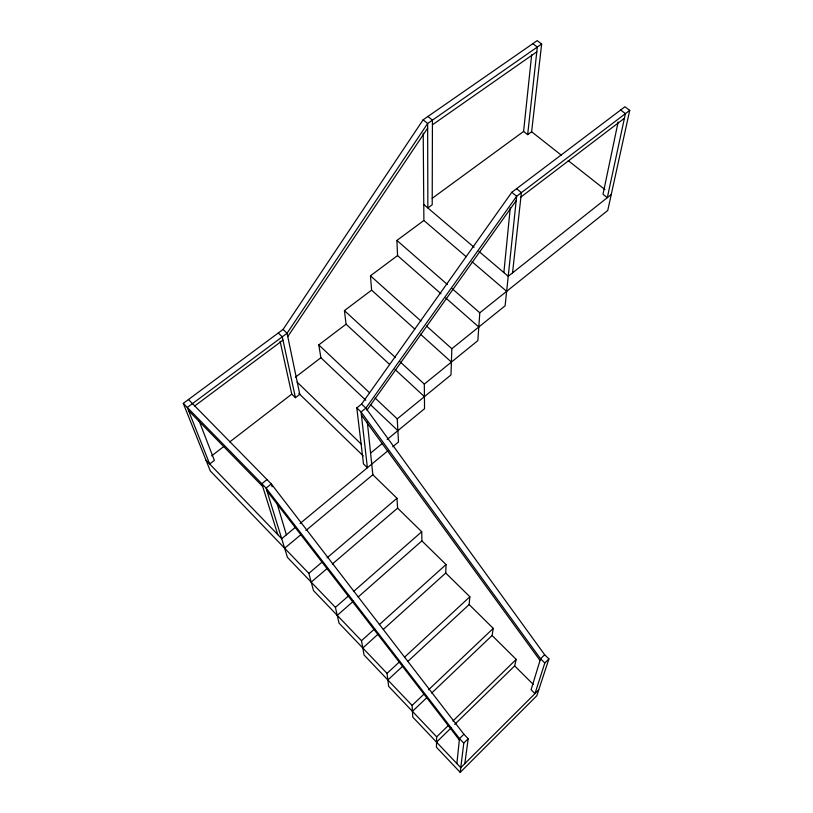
<?xml version="1.0" encoding="UTF-8"?>
<svg xmlns="http://www.w3.org/2000/svg" width="813" height="813" viewBox="0 0 813 813"><rect width="100%" height="100%" fill="white"/><g stroke="black" fill="none" stroke-linecap="round" stroke-linejoin="round"><path stroke-width="1.22" d="M448.42 725.409L436.672 736.842L436.429 747.238L460.209 772.35L536.793 695.765L548.917 658.916L544.659 654.75L365.86 408.136L361.582 404.071L511.804 192.295L624.943 106.767L629.719 110.365L607.748 210.476L479.802 312.802L477.841 340.627L424.315 384.082L424.538 408.726L387.151 439.477M629.719 110.365L516.641 196.248L505.117 305.79L451.835 348.726L450.981 374.935L397.232 418.868L398.492 441.987L392.76 446.733M383.299 629.465L445.727 573.013L446.032 564.557L421.896 540.879L421.734 531.732L397.598 508.125L396.978 498.267L372.842 474.751L367.344 422.293M408.167 661.121L469.131 604.547L469.863 596.772L445.727 573.013M503.867 272.589L510.259 207.904M456.876 763.559L459.487 738.6L463.908 734.251L271.298 483.928L188.464 399.529M432.17 198.342L523.592 131.442L531.672 54.745M523.592 131.442L527.657 134.663L537.322 47.052L532.83 43.658M512.536 272.863L521.397 192.63L516.56 188.687M527.657 134.663L531.621 131.747L541.651 44.024L537.18 40.65L423.116 119.806L283.066 329.438L183.281 403.37L210.313 470.961L308.828 573.378L313.493 590.563L361.48 640.705L364.061 655.024L412.089 705.42L412.76 717.076L460.778 767.675L538.734 689.861M460.209 772.35L463.776 743.072L468.197 738.712L463.908 734.251M464.812 763.651L468.197 738.712M431.662 693.052L492.099 635.512L493.247 628.378L469.131 604.547M618.134 121.98L603.002 194.266L607.311 197.671L625.421 113.627L620.644 110.019M454.711 724.413L514.649 665.908L516.204 659.404L492.099 635.512M548.917 658.916L544.822 662.971L534.974 693.621L531.082 689.749L540.554 658.784L544.659 654.75M287.772 336.582L427.648 128.139M366.917 410.169L516.174 200.659M436.551 742.137L451.073 727.96M452.943 721.009L516.204 659.404M412.435 711.355L427.079 697.412M412.089 705.42L423.949 694.17M428.502 689.841L493.247 628.378M387.852 679.983L402.628 666.264M436.672 736.842L388.644 686.345L387.029 673.377L399.132 662.189M404.711 657.026L469.863 596.772M362.801 648.002L378.634 633.673M361.48 640.705L374.63 628.856M379.325 624.628L446.032 564.557M337.253 615.39L353.421 601.163M358.177 596.976L421.896 540.879M387.029 673.377L339.021 623.104L335.413 607.372L348.696 595.736M353.442 591.579L421.734 531.732M311.206 582.138L327.517 568.165M332.324 564.049L397.598 508.125M308.828 573.378L322.243 561.946M327.029 557.87L396.978 498.267M284.631 548.226L301.115 534.497M305.962 530.462L372.842 474.751M295.149 527.546L281.694 538.684L206.014 460.209M300.027 523.511L387.974 450.697M370.576 453.115L382.273 443.492M267.02 479.568L261.827 483.715L277.792 534.649M356.795 407.892L361.063 411.967L367.385 467.739L363.492 463.949L356.795 407.892L361.582 404.071M611.244 194.551L508.227 276.288L478.857 251.319M280.089 341.247L291.765 394.112L295.434 397.689L299.784 394.325L287.07 333.249L283.066 329.438M211.685 455.839L223.697 446.581M229.703 441.947L291.765 394.112M295.485 377.161L320.901 357.73L318.787 344.895L346.064 324.194L344.417 310.607L371.602 290.15L370.454 275.79L397.547 255.587L396.907 240.424L423.888 220.486L423.217 133.21M520.909 197.051L624.435 118.241M194.683 405.972L282.995 340.139M432.425 124.806L536.793 51.839M541.651 44.024L427.638 123.495L287.07 333.249L187.285 407.476L209.683 464.01L214.358 460.402L199.063 420.728M531.621 131.747L561.346 155.202M568.287 160.669L604.953 189.592M427.912 116.472L432.435 120.151L432.201 204.785L427.862 207.976L427.638 123.495L423.116 119.806M511.804 192.295L516.641 196.248L365.86 408.136L361.063 411.967L540.554 658.784L544.822 662.971M423.766 204.5L474.04 247.233M423.888 220.486L466.225 256.735M471.997 261.674L506.641 291.339M396.907 240.424L447.404 284.52M452.17 288.676L479.802 312.802M397.547 255.587L441.012 293.778M445.727 297.934L478.796 326.999M370.454 275.79L420.971 321.064M426.581 326.094L451.835 348.726M371.602 290.15L414.793 329.082M420.423 334.163L451.398 362.09M344.417 310.607L395.514 357.598M400.159 361.866L424.315 384.082M346.064 324.194L389.397 364.254M394.925 369.366L424.427 396.642M318.787 344.895L369.539 392.76M375.078 397.984L397.232 418.868M320.901 357.73L365.799 400.27M370.382 404.61L397.872 430.656M278.27 332.995L282.274 336.816L295.434 397.689M297.162 382.161L361.511 444.355M298.838 393.411L363.299 455.971M514.649 665.908L533.379 684.536M183.281 403.37L266.105 488.085L459.487 738.6L463.776 743.072M188.514 410.565L262.701 486.509M335.413 607.372L287.456 557.393L266.105 488.085L271.298 483.928L272.131 486.723M266.969 490.869L459.345 739.962M361.409 415.026L540.035 660.471M276.755 502.353L286.359 534.822"/></g></svg>
